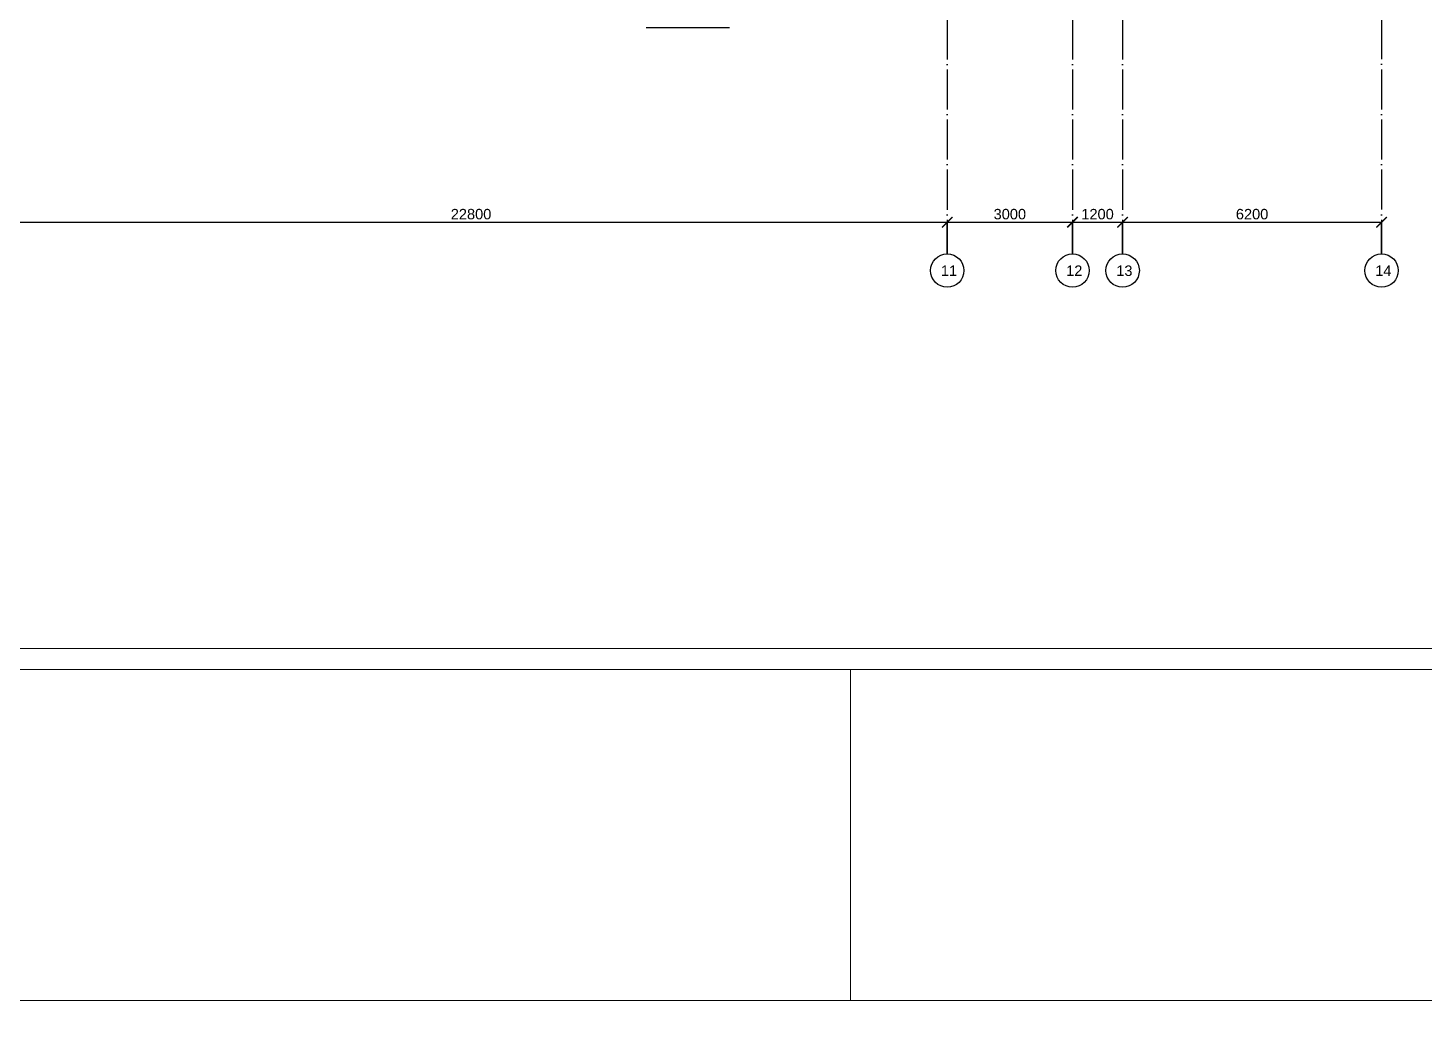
# Model space of a CAD drawing. Header units: millimetres. Extents: x 1982 to 10001982, y -1005230 to 4320529.
# Drawn here: x 2264955 to 2298383, y 1182600 to 1206145 of the extents above; entities that cross this region are included whole.
import ezdxf

# ---------------------------------------------------------------- set-up
doc = ezdxf.new("R2010")
doc.units = ezdxf.units.MM
doc.linetypes.add('ACAD_ISO04W100', pattern=[30, 24, -3, 0, -3])
doc.layers.add('Level 50', color=7, linetype='Continuous', lineweight=0)
for name, color, linetype in [('Окна', 127, 'Continuous'), ('Оси', 30, 'Continuous'), ('Осн надпись', 7, 'Continuous'), ('размеры оси', 163, 'Continuous')]:
    doc.layers.add(name, color=color, linetype=linetype)
doc.styles.get("Standard").update_dxf_attribs({"font": 'arial.ttf'})
doc.dimstyles.new('100', dxfattribs={"dimtxt": 250, "dimasz": 250, "dimexe": 1.25, "dimexo": 0.625, "dimgap": 65, "dimtad": 1, "dimtxsty": 'Standard', "dimblk": 'ARCHTICK', "dimcen": 250, "dimadec": 0, "dimazin": 0, "dimtfac": 1, "dimtmove": 0, "dimatfit": 3, "dimldrblk": 'ARCHTICK', "dimfxl": 1, "dimarcsym": 0})

# ---------------------------------------------------------------- blocks, each defined once
blk = doc.blocks.new('_ArchTick')
at = {"color": 0, "linetype": 'ByBlock', "const_width": 0.15}
blk.add_lwpolyline([(-0.5, -0.5), (0.5, 0.5)], dxfattribs=at)
blk = doc.blocks.new('*D243')
at = {"layer": 'Defpoints', "color": 0, "lineweight": 0, "transparency": 16777216}
for p in [(2286965, 1201491), (2264165, 1200734), (2286965, 1200734)]:
    blk.add_point(p, dxfattribs=at)
at = {"layer": 'размеры оси', "color": 0, "lineweight": -2, "transparency": 16777216}
for p, q in [((2264165, 1200735), (2264165, 1201492)), ((2264165, 1201491), (2286965, 1201491)), ((2286965, 1200735), (2286965, 1201492))]:
    blk.add_line(p, q, dxfattribs=at)
at = {"layer": 'размеры оси', "color": 0, "lineweight": -2, "transparency": 16777216, "xscale": 250, "yscale": 250, "zscale": 250, "rotation": 180}
blk.add_blockref('_ArchTick', (2264165, 1201491), dxfattribs=at)
at = {"layer": 'размеры оси', "color": 0, "lineweight": -2, "transparency": 16777216, "xscale": 250, "yscale": 250, "zscale": 250}
blk.add_blockref('_ArchTick', (2286965, 1201491), dxfattribs=at)
at = {"layer": 'размеры оси', "color": 0, "transparency": 16777216, "insert": (2275565, 1201684), "char_height": 250, "attachment_point": 5}
blk.add_mtext('22800', dxfattribs=at)
blk = doc.blocks.new('*D244')
at = {"layer": 'Defpoints', "color": 0, "lineweight": 0, "transparency": 16777216}
for p in [(2289965, 1201491), (2286965, 1200734), (2289965, 1200734)]:
    blk.add_point(p, dxfattribs=at)
at = {"layer": 'размеры оси', "color": 0, "lineweight": -2, "transparency": 16777216}
for p, q in [((2286965, 1200735), (2286965, 1201492)), ((2286965, 1201491), (2289965, 1201491)), ((2289965, 1200735), (2289965, 1201492))]:
    blk.add_line(p, q, dxfattribs=at)
at = {"layer": 'размеры оси', "color": 0, "lineweight": -2, "transparency": 16777216, "xscale": 250, "yscale": 250, "zscale": 250, "rotation": 180}
blk.add_blockref('_ArchTick', (2286965, 1201491), dxfattribs=at)
at = {"layer": 'размеры оси', "color": 0, "lineweight": -2, "transparency": 16777216, "xscale": 250, "yscale": 250, "zscale": 250}
blk.add_blockref('_ArchTick', (2289965, 1201491), dxfattribs=at)
at = {"layer": 'размеры оси', "color": 0, "transparency": 16777216, "insert": (2288465, 1201684), "char_height": 250, "attachment_point": 5}
blk.add_mtext('3000', dxfattribs=at)
blk = doc.blocks.new('*D245')
at = {"layer": 'Defpoints', "color": 0, "lineweight": 0, "transparency": 16777216}
for p in [(2291165, 1201491), (2289965, 1200734), (2291165, 1200734)]:
    blk.add_point(p, dxfattribs=at)
at = {"layer": 'размеры оси', "color": 0, "lineweight": -2, "transparency": 16777216}
for p, q in [((2289965, 1200735), (2289965, 1201492)), ((2289965, 1201491), (2291165, 1201491)), ((2291165, 1200735), (2291165, 1201492))]:
    blk.add_line(p, q, dxfattribs=at)
at = {"layer": 'размеры оси', "color": 0, "lineweight": -2, "transparency": 16777216, "xscale": 250, "yscale": 250, "zscale": 250, "rotation": 180}
blk.add_blockref('_ArchTick', (2289965, 1201491), dxfattribs=at)
at = {"layer": 'размеры оси', "color": 0, "lineweight": -2, "transparency": 16777216, "xscale": 250, "yscale": 250, "zscale": 250}
blk.add_blockref('_ArchTick', (2291165, 1201491), dxfattribs=at)
at = {"layer": 'размеры оси', "color": 0, "transparency": 16777216, "insert": (2290565, 1201684), "char_height": 250, "attachment_point": 5}
blk.add_mtext('1200', dxfattribs=at)
blk = doc.blocks.new('*D246')
at = {"layer": 'Defpoints', "color": 0, "lineweight": 0, "transparency": 16777216}
for p in [(2297365, 1201491), (2291165, 1200734), (2297365, 1200734)]:
    blk.add_point(p, dxfattribs=at)
at = {"layer": 'размеры оси', "color": 0, "lineweight": -2, "transparency": 16777216}
for p, q in [((2291165, 1200735), (2291165, 1201492)), ((2291165, 1201491), (2297365, 1201491)), ((2297365, 1200735), (2297365, 1201492))]:
    blk.add_line(p, q, dxfattribs=at)
at = {"layer": 'размеры оси', "color": 0, "lineweight": -2, "transparency": 16777216, "xscale": 250, "yscale": 250, "zscale": 250, "rotation": 180}
blk.add_blockref('_ArchTick', (2291165, 1201491), dxfattribs=at)
at = {"layer": 'размеры оси', "color": 0, "lineweight": -2, "transparency": 16777216, "xscale": 250, "yscale": 250, "zscale": 250}
blk.add_blockref('_ArchTick', (2297365, 1201491), dxfattribs=at)
at = {"layer": 'размеры оси', "color": 0, "transparency": 16777216, "insert": (2294265, 1201684), "char_height": 250, "attachment_point": 5}
blk.add_mtext('6200', dxfattribs=at)
blk = doc.blocks.new('*U49')
at = {"color": 7, "linetype": 'Continuous', "lineweight": 0}
for p, q in [((21.025, 29.7), (21.025, 34.988)), ((21.025, -34.987), (21.025, -29.7))]:
    blk.add_line(p, q, dxfattribs=at)
at = {"color": 7, "linetype": 'Continuous', "lineweight": 0, "flags": 128}
blk.add_lwpolyline([(63.075, 29.7), (63.075, -29.7), (-63.075, -29.7), (-63.075, 29.7), (63.075, 29.7)], close=True, dxfattribs=at)
at = {"layer": 'Level 50', "color": 7, "linetype": 'Continuous', "lineweight": 13}
blk.add_line((62.575, -29.2), (-62.275, -29.2), dxfattribs=at)

msp = doc.modelspace()

# ---------------------------------------------------------------- linework, layer by layer
at = {"layer": 'Окна'}
msp.add_line((2281755.446, 1206145.29), (2279755.446, 1206145.29), dxfattribs=at)
at = {"layer": 'Оси', "linetype": 'ACAD_ISO04W100', "ltscale": 40}
for p, q in [((2286965.446, 1244755.29), (2286965.446, 1200733.913)), ((2289965.446, 1244755.29), (2289965.446, 1200733.913)), ((2291165.446, 1244755.29), (2291165.446, 1200733.913)), ((2297365.446, 1231555.29), (2297365.446, 1200733.913))]:
    msp.add_line(p, q, dxfattribs=at)
at = {"layer": 'Осн надпись', "ltscale": 40}
for centre in [(2286965.446, 1200333.913), (2289965.446, 1200333.913), (2291165.446, 1200333.913), (2297365.446, 1200333.913)]:
    msp.add_circle(centre, 400, dxfattribs=at)

# ---------------------------------------------------------------- block references
at = {"layer": 'Level 50', "color": 7, "linetype": 'Continuous', "lineweight": 13, "xscale": 1000, "yscale": 1000, "zscale": 1000}
for p in [(2263621.875, 1220481.21), (2263621.875, 1153149.979)]:
    msp.add_blockref('*U49', p, dxfattribs=at)

# ---------------------------------------------------------------- texts
at = {"layer": 'Осн надпись', "char_height": 250, "attachment_point": 1}
for s, insert in [('11', (2286812.907, 1200455.795)), ('12', (2289812.907, 1200455.795)), ('13', (2291012.907, 1200455.795)), ('14', (2297212.907, 1200455.795))]:
    msp.add_mtext_dynamic_manual_height_columns(s, width=250, gutter_width=12.5, heights=[0], dxfattribs=dict(at, insert=insert))

# ---------------------------------------------------------------- dimensions: what is measured, and where the dimension line sits
at = {"layer": 'размеры оси'}
for base, p1, p2, picture, middle in [((2286965.446, 1201491.107), (2264165.446, 1200733.913), (2286965.446, 1200733.913), '*D243', (2275565.446, 1201683.75)), ((2289965.446, 1201491.107), (2286965.446, 1200733.913), (2289965.446, 1200733.913), '*D244', (2288465.446, 1201683.835)), ((2291165.446, 1201491.107), (2289965.446, 1200733.913), (2291165.446, 1200733.913), '*D245', (2290565.446, 1201683.75)), ((2297365.446, 1201491.107), (2291165.446, 1200733.913), (2297365.446, 1200733.913), '*D246', (2294265.446, 1201683.75))]:
    dim = msp.add_linear_dim(base=base, p1=p1, p2=p2, dimstyle='100', override={"dimtmove": 1, "dimfxl": 0}, dxfattribs=at)
    dim.commit()
    dim.dimension.update_dxf_attribs({"geometry": picture, "text_midpoint": middle})

doc.saveas('drawing.dxf')
